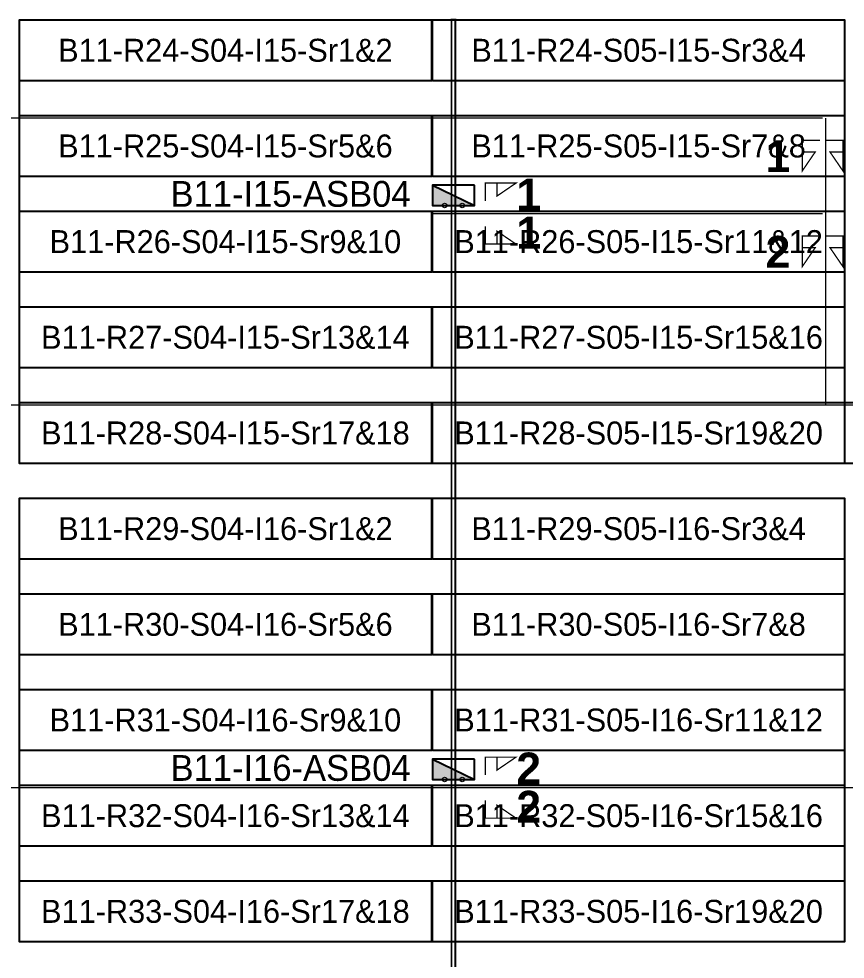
# Model space of a CAD drawing. Header units: metres. Extents: x 530959 to 531458, y 2674234 to 2674577.
# Drawn here: x 531056.2 to 531121, y 2674330.4 to 2674404.2 of the extents above; entities that cross this region are included whole.
import ezdxf
from ezdxf.enums import TextEntityAlignment as Align

# ---------------------------------------------------------------- set-up
doc = ezdxf.new("R2010")
doc.units = ezdxf.units.M
for name, color, linetype in [('DC Trench BL-11', 40, 'Continuous'), ('E-Inverter Grouping', 2, 'Continuous'), ('Inverter Block-11', 7, 'Continuous'), ('Messenger Wire Block-11 (MW Path)', 191, 'Continuous'), ('MMS Table Block-11', 8, 'Continuous'), ('Section Marking BL-11', 2, 'Continuous')]:
    doc.layers.add(name, color=color, linetype=linetype)
doc.layers.add('PILE', color=1, linetype='Continuous', lineweight=15)
doc.styles.add('BoldTextStyle', font='arialbd.ttf')
doc.styles.get("Standard").update_dxf_attribs({"font": 'Adani Regular.ttf'})

# ---------------------------------------------------------------- blocks, each defined once
blk = doc.blocks.new('MMS Table (32.292 x 4.788)')
at = {"color": 0}
blk.add_lwpolyline([(0, -0.002), (0, 4.786), (32.292, 4.786), (32.292, -0.002)], close=True, dxfattribs=at)
at = {"color": 7}
blk.add_attdef('ID1', text='', height=1.8, dxfattribs=at).set_placement((16.146, 2.392), align=Align.MIDDLE_CENTER)
blk = doc.blocks.new('Inverter Block')
h = blk.add_hatch(color=0)
h.dxf.hatch_style = 1
h.paths.add_polyline_path([(-1.456, 2.269), (-1.456, 0.846), (1.456, 0.846)])
at = {"color": 0}
blk.add_lwpolyline([(1.456, 2.269), (-1.456, 2.269), (-1.456, 0.846), (1.456, 0.846)], close=True, dxfattribs=at)
blk.add_lwpolyline([(-1.456, 2.269), (1.456, 0.846)], dxfattribs=at)
at = {"layer": 'PILE'}
for centre in [(-0.613, 0.846), (0.613, 0.846)]:
    blk.add_circle(centre, 0.156, dxfattribs=at)
at = {"color": 7}
blk.add_attdef('ID', (-1.456, 3.006), '', height=1.8, dxfattribs=at)

msp = doc.modelspace()

# ---------------------------------------------------------------- linework, layer by layer
at = {"layer": 'DC Trench BL-11', "color": 40, "const_width": 0.15}
msp.add_lwpolyline([(531090.444, 2674404.075), (531090.144, 2674404.075), (531090.144, 2674249.289), (531090.444, 2674249.289)], close=True, dxfattribs=at)
at = {"layer": 'E-Inverter Grouping'}
msp.add_lwpolyline([(531120.955, 2674374.075), (531153.347, 2674374.075), (531153.347, 2674369.291), (531056.271, 2674369.291), (531056.271, 2674404.075), (531120.955, 2674404.075)], close=True, dxfattribs=at)
at = {"layer": 'E-Inverter Grouping', "color": 3}
msp.add_lwpolyline([(531120.955, 2674331.791), (531056.271, 2674331.791), (531056.271, 2674366.575), (531120.955, 2674366.575)], close=True, dxfattribs=at)
at = {"layer": 'Messenger Wire Block-11 (MW Path)', "const_width": 0.1}
for points in [[(531023.879, 2674396.38), (531119.234, 2674396.38)], [(531119.484, 2674373.88), (531119.484, 2674396.38)], [(531088.663, 2674388.88), (531119.234, 2674388.88)], [(531023.879, 2674373.88), (531134.351, 2674373.88)], [(531023.879, 2674343.88), (531134.351, 2674343.88)]]:
    msp.add_lwpolyline(points, dxfattribs=at)
at = {"layer": 'Section Marking BL-11', "color": 94, "lineweight": 35, "true_color": 0x00a500, "const_width": 0.1}
for points in [[(531119.034, 2674394.63), (531117.644, 2674394.63), (531117.644, 2674392.23), (531118.654, 2674393.71), (531117.644, 2674393.71)], [(531119.434, 2674394.63), (531120.824, 2674394.63), (531120.824, 2674392.23), (531119.814, 2674393.71), (531120.824, 2674393.71)], [(531092.794, 2674389.88), (531092.794, 2674391.27), (531095.194, 2674391.27), (531093.714, 2674390.26), (531093.714, 2674391.27)], [(531092.794, 2674387.88), (531092.794, 2674386.49), (531095.194, 2674386.49), (531093.714, 2674387.5), (531093.714, 2674386.49)], [(531119.034, 2674387.13), (531117.644, 2674387.13), (531117.644, 2674384.73), (531118.654, 2674386.21), (531117.644, 2674386.21)], [(531119.434, 2674387.13), (531120.824, 2674387.13), (531120.824, 2674384.73), (531119.814, 2674386.21), (531120.824, 2674386.21)], [(531092.794, 2674344.88), (531092.794, 2674346.27), (531095.194, 2674346.27), (531093.714, 2674345.26), (531093.714, 2674346.27)], [(531092.794, 2674342.88), (531092.794, 2674341.49), (531095.194, 2674341.49), (531093.714, 2674342.5), (531093.714, 2674341.49)]]:
    msp.add_lwpolyline(points, dxfattribs=at)

# ---------------------------------------------------------------- block references
at = {"layer": 'Inverter Block-11'}
ref = msp.add_blockref('Inverter Block', (531090.294, 2674388.565), dxfattribs=dict(at, xscale=1.124999999976148, yscale=1.124999999976148, zscale=1.124999999976148))
ref.add_attrib('ID', 'B11-I15-ASB04', (531068.116, 2674389.414), dxfattribs={"layer": '0', "color": 7, "height": 2.025})
ref = msp.add_blockref('Inverter Block', (531090.294, 2674343.565), dxfattribs=dict(at, xscale=1.124999999976148, yscale=1.124999999976148, zscale=1.124999999976148))
ref.add_attrib('ID', 'B11-I16-ASB04', (531068.116, 2674344.414), dxfattribs={"layer": '0', "color": 7, "height": 2.025})
at = {"layer": 'MMS Table Block-11'}
for p, values in [((531056.271, 2674399.291), {'ID1': 'B11-R24-S04-I15-Sr1&2'}), ((531088.663, 2674399.291), {'ID1': 'B11-R24-S05-I15-Sr3&4'}), ((531056.271, 2674391.791), {'ID1': 'B11-R25-S04-I15-Sr5&6'}), ((531088.663, 2674391.791), {'ID1': 'B11-R25-S05-I15-Sr7&8'}), ((531056.271, 2674384.291), {'ID1': 'B11-R26-S04-I15-Sr9&10'}), ((531088.663, 2674384.291), {'ID1': 'B11-R26-S05-I15-Sr11&12'}), ((531056.271, 2674376.791), {'ID1': 'B11-R27-S04-I15-Sr13&14'}), ((531088.663, 2674376.791), {'ID1': 'B11-R27-S05-I15-Sr15&16'}), ((531056.271, 2674369.291), {'ID1': 'B11-R28-S04-I15-Sr17&18'}), ((531088.663, 2674369.291), {'ID1': 'B11-R28-S05-I15-Sr19&20'}), ((531056.271, 2674361.791), {'ID1': 'B11-R29-S04-I16-Sr1&2'}), ((531088.663, 2674361.791), {'ID1': 'B11-R29-S05-I16-Sr3&4'}), ((531056.271, 2674354.291), {'ID1': 'B11-R30-S04-I16-Sr5&6'}), ((531088.663, 2674354.291), {'ID1': 'B11-R30-S05-I16-Sr7&8'}), ((531056.271, 2674346.791), {'ID1': 'B11-R31-S04-I16-Sr9&10'}), ((531088.663, 2674346.791), {'ID1': 'B11-R31-S05-I16-Sr11&12'}), ((531056.271, 2674339.291), {'ID1': 'B11-R32-S04-I16-Sr13&14'}), ((531088.663, 2674339.291), {'ID1': 'B11-R32-S05-I16-Sr15&16'}), ((531056.271, 2674331.791), {'ID1': 'B11-R33-S04-I16-Sr17&18'}), ((531088.663, 2674331.791), {'ID1': 'B11-R33-S05-I16-Sr19&20'})]:
    msp.add_blockref('MMS Table (32.292 x 4.788)', p, dxfattribs=at).add_auto_attribs(values)

# ---------------------------------------------------------------- texts
at = {"layer": 'Section Marking BL-11', "color": 94, "true_color": 0x00a500, "style": 'BoldTextStyle'}
for s, p in [('1', (531115.734, 2674393.38)), ('1', (531096.194, 2674390.38)), ('1', (531096.194, 2674387.38)), ('2', (531115.734, 2674385.88)), ('2', (531096.194, 2674345.38)), ('2', (531096.194, 2674342.38))]:
    msp.add_text(s, height=2.5, dxfattribs=at).set_placement(p, align=Align.MIDDLE_CENTER)

doc.saveas('drawing.dxf')
